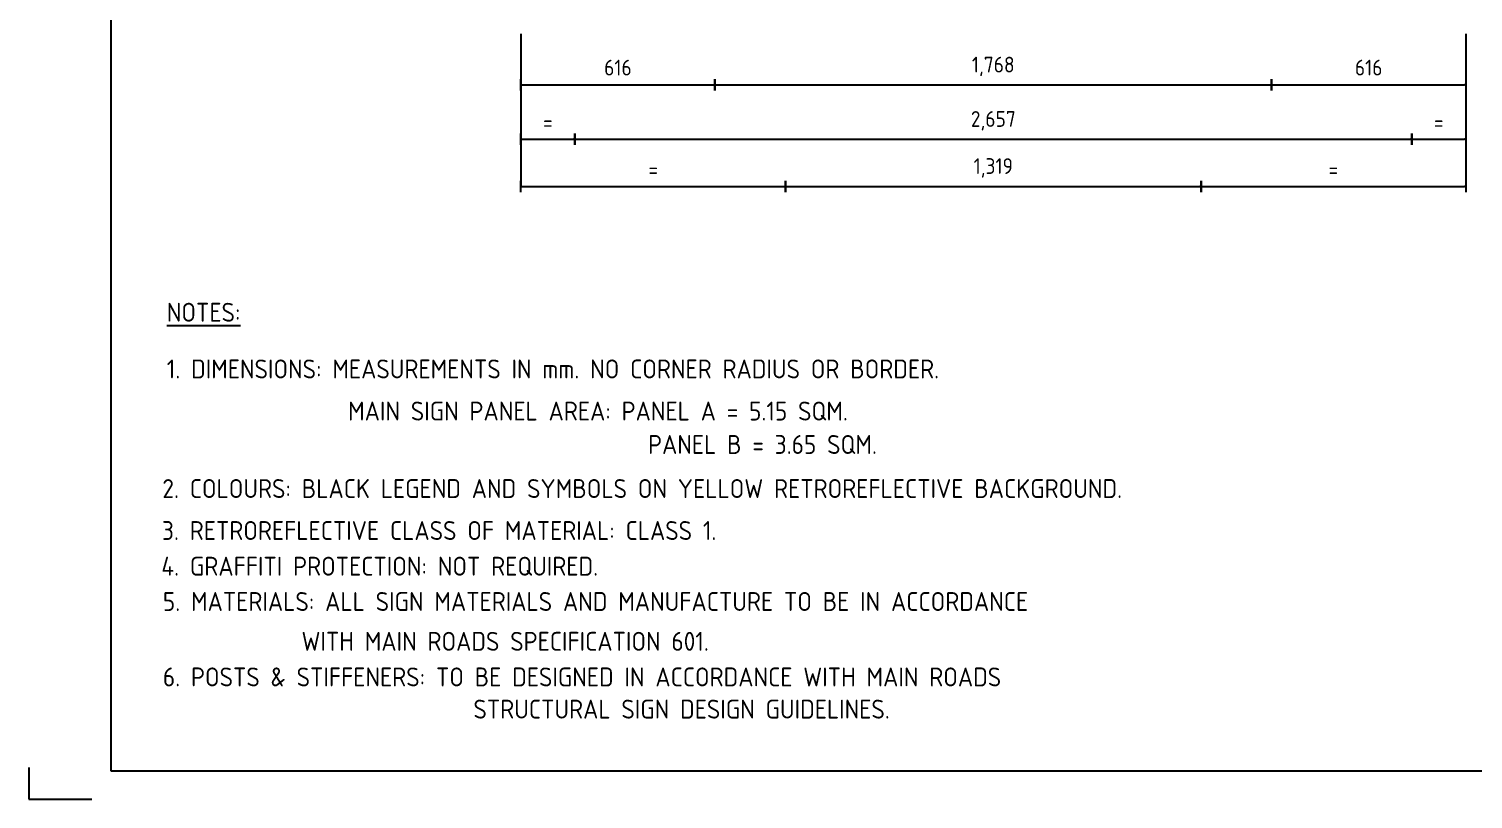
# Model space of a CAD drawing. Extents: x -30 to 420, y 0 to 297.
# Drawn here: x 0 to 229.3, y 0 to 122.3 of the extents above; entities that cross this region are included whole.
import ezdxf
from ezdxf.enums import TextEntityAlignment as Align

# ---------------------------------------------------------------- set-up
doc = ezdxf.new("R2010")
doc.units = 0
doc.header["$LTSCALE"] = 12
doc.header["$MEASUREMENT"] = 0
doc.layers.get('0').update_dxf_attribs({"linetype": 'CONTINUOUS'})
doc.layers.get('Defpoints').update_dxf_attribs({"linetype": 'CONTINUOUS'})
for name, color, linetype in [('L25', 1, 'CONTINUOUS'), ('T25', 1, 'CONTINUOUS'), ('TBLK18', 4, 'CONTINUOUS'), ('TBLK25', 1, 'CONTINUOUS'), ('TBLK35', 3, 'CONTINUOUS'), ('TBLK50', 7, 'CONTINUOUS')]:
    doc.layers.add(name, color=color, linetype=linetype)
doc.styles.add('ISO', font='iso')
doc.dimstyles.new('SIGNSDIM-20', dxfattribs={"dimtxt": 2.5, "dimasz": 0.2, "dimexe": 1.5, "dimexo": 2, "dimgap": 1.5, "dimtad": 1, "dimdec": 0, "dimlfac": 20, "dimrnd": 1, "dimdsep": 46, "dimlunit": 6, "dimtxsty": 'ISO', "dimblk": 'SGNDIM', "dimcen": 2.5, "dimse1": 1, "dimse2": 1, "dimadec": 0, "dimazin": 0, "dimtfac": 1, "dimtdec": 0, "dimtix": 1, "dimtmove": 0, "dimatfit": 3, "dimldrblk": 'SGNDIM', "dimfxl": 1, "dimtolj": 1, "dimtzin": 0, "dimarcsym": 0})

# ---------------------------------------------------------------- blocks, each defined once
blk = doc.blocks.new('A3BBLK')
at = {"layer": 'TBLK25'}
for p, q in [((0, 5), (0, 0)), ((0, 0), (10, 0))]:
    blk.add_line(p, q, dxfattribs=at)
at = {"layer": 'TBLK50'}
for p, q in [((13, 292.5), (13, 4.5)), ((13, 4.5), (415.5, 4.5))]:
    blk.add_line(p, q, dxfattribs=at)
blk = doc.blocks.new('a3_in_vtblk_trial')
blk.add_blockref('A3BBLK', (0, 0))
at = {"layer": 'TBLK18', "style": 'ISO'}
blk.add_attdef('MR_DIRECTORATE', text='', height=1.5, dxfattribs=at).set_placement((381.5, 67.12), align=Align.CENTER)
for tag, p in [('STREET_NAME', (355.51, 61.1)), ('SUBURB_POSTCODE', (388.49, 61.1)), ('TELEPHONE_NO.', (368.31, 58.84)), ('FAX_NO.', (393.56, 58.84))]:
    blk.add_attdef(tag, p, '', height=1.5, dxfattribs=at)
at = {"layer": 'TBLK25', "style": 'ISO'}
for tag, height, p in [('MR_BRANCH', 2, (381.5, 64.2)), ('ROAD_SECTION', 1.75, (384.5, 29.16)), ('SLK', 1.75, (384.5, 26.11)), ('CHAINAGE', 1.75, (384.5, 19.21)), ('DRG_TYPE_03', 1.75, (360.51, 11.5)), ('DRG_TYPE_02', 1.75, (360.51, 8.36)), ('DRG_TYPE_01', 1.75, (360.3, 5.42))]:
    blk.add_attdef(tag, text='', height=height, dxfattribs=at).set_placement(p, align=Align.CENTER)
for tag, p, height in [('FILE_NUMBER', (371.77, 53.24), 2.5), ('DESIGNED_/_DRAWN', (371.77, 48.49), 2), ('DATE', (405.68, 48.49), 2), ('VERIFIED', (371.77, 43.49), 2), ('DATE', (405.68, 43.4), 2), ('APPROVED', (371.77, 38.49), 2), ('DATE', (405.68, 38.39), 2), ('LOCAL_AUTHORITY', (370.48, 16.73), 1.25)]:
    blk.add_attdef(tag, p, '', height=height, dxfattribs=at)
at = {"layer": 'TBLK35', "style": 'ISO', "width": 0.9}
for tag, p in [('ROAD_PROJECT&NUMBER', (384.5, 32.23)), ('DRAWING_DESCRIPTION', (384.5, 22.29))]:
    blk.add_attdef(tag, text='', height=2.5, dxfattribs=at).set_placement(p, align=Align.CENTER)
at = {"layer": 'TBLK50', "style": 'ISO'}
blk.add_attdef('DRG_NUMBER', (370.5, 6.02), '', height=5, dxfattribs=at)
blk = doc.blocks.new('SGNDIM')
for p, q in [((0, 0), (-1, 0)), ((0, 4.5), (0, -4.5))]:
    blk.add_line(p, q)
blk = doc.blocks.new('*D59')
at = {"layer": 'Defpoints', "color": 0}
for p in [(108.92, 113.38), (78.11, 108.47), (108.92, 108.47)]:
    blk.add_point(p, dxfattribs=at)
at = {"layer": 'L25', "color": 0, "lineweight": -2}
blk.add_line((78.31, 113.38), (108.72, 113.38), dxfattribs=at)
at = {"layer": 'L25', "color": 0, "lineweight": -2, "xscale": 0.2, "yscale": 0.2, "zscale": 0.2, "rotation": 180}
blk.add_blockref('SGNDIM', (78.11, 113.38), dxfattribs=at)
at = {"layer": 'L25', "color": 0, "lineweight": -2, "xscale": 0.2, "yscale": 0.2, "zscale": 0.2}
blk.add_blockref('SGNDIM', (108.92, 113.38), dxfattribs=at)
at = {"layer": 'L25', "color": 0, "insert": (93.52, 116.13), "char_height": 2.5, "attachment_point": 5, "style": 'ISO'}
blk.add_mtext('\\A1;616', dxfattribs=at)
blk = doc.blocks.new('*D60')
at = {"layer": 'Defpoints', "color": 0}
for p in [(197.3, 113.38), (108.92, 108.47), (197.3, 108.47)]:
    blk.add_point(p, dxfattribs=at)
at = {"layer": 'L25', "color": 0, "lineweight": -2}
blk.add_line((109.12, 113.38), (197.1, 113.38), dxfattribs=at)
at = {"layer": 'L25', "color": 0, "lineweight": -2, "xscale": 0.2, "yscale": 0.2, "zscale": 0.2, "rotation": 180}
blk.add_blockref('SGNDIM', (108.92, 113.38), dxfattribs=at)
at = {"layer": 'L25', "color": 0, "lineweight": -2, "xscale": 0.2, "yscale": 0.2, "zscale": 0.2}
blk.add_blockref('SGNDIM', (197.3, 113.38), dxfattribs=at)
at = {"layer": 'L25', "color": 0, "insert": (153.11, 116.31), "char_height": 2.5, "attachment_point": 5, "style": 'ISO'}
blk.add_mtext('\\A1;1,768', dxfattribs=at)
blk = doc.blocks.new('*D61')
at = {"layer": 'Defpoints', "color": 0}
for p in [(197.3, 113.38), (228.11, 113.38), (228.11, 113.38)]:
    blk.add_point(p, dxfattribs=at)
at = {"layer": 'L25', "color": 0, "lineweight": -2}
blk.add_line((197.5, 113.38), (227.91, 113.38), dxfattribs=at)
at = {"layer": 'L25', "color": 0, "lineweight": -2, "xscale": 0.2, "yscale": 0.2, "zscale": 0.2, "rotation": 180}
blk.add_blockref('SGNDIM', (197.3, 113.38), dxfattribs=at)
at = {"layer": 'L25', "color": 0, "lineweight": -2, "xscale": 0.2, "yscale": 0.2, "zscale": 0.2}
blk.add_blockref('SGNDIM', (228.11, 113.38), dxfattribs=at)
at = {"layer": 'L25', "color": 0, "insert": (212.71, 116.13), "char_height": 2.5, "attachment_point": 5, "style": 'ISO'}
blk.add_mtext('\\A1;616', dxfattribs=at)
blk = doc.blocks.new('*D62')
at = {"layer": 'Defpoints', "color": 0}
for p in [(86.68, 104.75), (78.11, 101.41), (86.68, 101.41)]:
    blk.add_point(p, dxfattribs=at)
at = {"layer": 'L25', "color": 0, "lineweight": -2}
blk.add_line((78.31, 104.75), (86.48, 104.75), dxfattribs=at)
at = {"layer": 'L25', "color": 0, "lineweight": -2, "xscale": 0.2, "yscale": 0.2, "zscale": 0.2, "rotation": 180}
blk.add_blockref('SGNDIM', (78.11, 104.75), dxfattribs=at)
at = {"layer": 'L25', "color": 0, "lineweight": -2, "xscale": 0.2, "yscale": 0.2, "zscale": 0.2}
blk.add_blockref('SGNDIM', (86.68, 104.75), dxfattribs=at)
at = {"layer": 'L25', "color": 0, "insert": (82.39, 107.5), "char_height": 2.5, "attachment_point": 5, "style": 'ISO'}
blk.add_mtext('\\A1;{\\Fiso;=}', dxfattribs=at)
blk = doc.blocks.new('*D63')
at = {"layer": 'Defpoints', "color": 0}
for p in [(219.55, 104.75), (86.68, 101.41), (219.55, 101.41)]:
    blk.add_point(p, dxfattribs=at)
at = {"layer": 'L25', "color": 0, "lineweight": -2}
blk.add_line((86.88, 104.75), (219.35, 104.75), dxfattribs=at)
at = {"layer": 'L25', "color": 0, "lineweight": -2, "xscale": 0.2, "yscale": 0.2, "zscale": 0.2, "rotation": 180}
blk.add_blockref('SGNDIM', (86.68, 104.75), dxfattribs=at)
at = {"layer": 'L25', "color": 0, "lineweight": -2, "xscale": 0.2, "yscale": 0.2, "zscale": 0.2}
blk.add_blockref('SGNDIM', (219.55, 104.75), dxfattribs=at)
at = {"layer": 'L25', "color": 0, "insert": (153.11, 107.68), "char_height": 2.5, "attachment_point": 5, "style": 'ISO'}
blk.add_mtext('\\A1;2,657', dxfattribs=at)
blk = doc.blocks.new('*D64')
at = {"layer": 'Defpoints', "color": 0}
for p in [(228.11, 104.75), (228.11, 104.75), (219.55, 101.41)]:
    blk.add_point(p, dxfattribs=at)
at = {"layer": 'L25', "color": 0, "lineweight": -2}
blk.add_line((219.75, 104.75), (227.91, 104.75), dxfattribs=at)
at = {"layer": 'L25', "color": 0, "lineweight": -2, "xscale": 0.2, "yscale": 0.2, "zscale": 0.2, "rotation": 180}
blk.add_blockref('SGNDIM', (219.55, 104.75), dxfattribs=at)
at = {"layer": 'L25', "color": 0, "lineweight": -2, "xscale": 0.2, "yscale": 0.2, "zscale": 0.2}
blk.add_blockref('SGNDIM', (228.11, 104.75), dxfattribs=at)
at = {"layer": 'L25', "color": 0, "insert": (223.83, 107.5), "char_height": 2.5, "attachment_point": 5, "style": 'ISO'}
blk.add_mtext('\\A1;{\\Fiso;=}', dxfattribs=at)
blk = doc.blocks.new('*D65')
at = {"layer": 'Defpoints', "color": 0}
for p in [(78.11, 100.14), (120.14, 100.14), (120.14, 97.26)]:
    blk.add_point(p, dxfattribs=at)
at = {"layer": 'L25', "color": 0, "lineweight": -2}
blk.add_line((78.31, 97.26), (119.94, 97.26), dxfattribs=at)
at = {"layer": 'L25', "color": 0, "lineweight": -2, "xscale": 0.2, "yscale": 0.2, "zscale": 0.2, "rotation": 180}
blk.add_blockref('SGNDIM', (78.11, 97.26), dxfattribs=at)
at = {"layer": 'L25', "color": 0, "lineweight": -2, "xscale": 0.2, "yscale": 0.2, "zscale": 0.2}
blk.add_blockref('SGNDIM', (120.14, 97.26), dxfattribs=at)
at = {"layer": 'L25', "color": 0, "insert": (99.12, 100.01), "char_height": 2.5, "attachment_point": 5, "style": 'ISO'}
blk.add_mtext('\\A1;{\\Fiso;=}', dxfattribs=at)
blk = doc.blocks.new('*D66')
at = {"layer": 'Defpoints', "color": 0}
for p in [(120.14, 100.14), (186.09, 100.14), (186.09, 97.26)]:
    blk.add_point(p, dxfattribs=at)
at = {"layer": 'L25', "color": 0, "lineweight": -2}
blk.add_line((120.34, 97.26), (185.89, 97.26), dxfattribs=at)
at = {"layer": 'L25', "color": 0, "lineweight": -2, "xscale": 0.2, "yscale": 0.2, "zscale": 0.2, "rotation": 180}
blk.add_blockref('SGNDIM', (120.14, 97.26), dxfattribs=at)
at = {"layer": 'L25', "color": 0, "lineweight": -2, "xscale": 0.2, "yscale": 0.2, "zscale": 0.2}
blk.add_blockref('SGNDIM', (186.09, 97.26), dxfattribs=at)
at = {"layer": 'L25', "color": 0, "insert": (153.11, 100.2), "char_height": 2.5, "attachment_point": 5, "style": 'ISO'}
blk.add_mtext('\\A1;1,319', dxfattribs=at)
blk = doc.blocks.new('*D67')
at = {"layer": 'Defpoints', "color": 0}
for p in [(186.09, 100.14), (228.11, 97.26), (228.11, 97.26)]:
    blk.add_point(p, dxfattribs=at)
at = {"layer": 'L25', "color": 0, "lineweight": -2}
blk.add_line((186.29, 97.26), (227.91, 97.26), dxfattribs=at)
at = {"layer": 'L25', "color": 0, "lineweight": -2, "xscale": 0.2, "yscale": 0.2, "zscale": 0.2, "rotation": 180}
blk.add_blockref('SGNDIM', (186.09, 97.26), dxfattribs=at)
at = {"layer": 'L25', "color": 0, "lineweight": -2, "xscale": 0.2, "yscale": 0.2, "zscale": 0.2}
blk.add_blockref('SGNDIM', (228.11, 97.26), dxfattribs=at)
at = {"layer": 'L25', "color": 0, "insert": (207.1, 100.01), "char_height": 2.5, "attachment_point": 5, "style": 'ISO'}
blk.add_mtext('\\A1;{\\Fiso;=}', dxfattribs=at)

msp = doc.modelspace()

# ---------------------------------------------------------------- linework, layer by layer
at = {"layer": 'L25'}
for p, q in [((78.112, 121.472), (78.112, 106.972)), ((78.112, 121.472), (78.112, 98.972)), ((78.112, 121.472), (78.112, 97.261)), ((228.112, 121.472), (228.112, 106.972)), ((228.112, 121.472), (228.112, 98.972)), ((228.112, 121.472), (228.112, 97.261))]:
    msp.add_line(p, q, dxfattribs=at)

# ---------------------------------------------------------------- block references
msp.add_blockref('a3_in_vtblk_trial', (0, 0), dxfattribs=at)

# ---------------------------------------------------------------- texts
at = {"layer": 'T25', "color": 3, "style": 'ISO'}
for s, p in [('%%UNOTES:', (21.896, 75.786)), ('1. DIMENSIONS: MEASUREMENTS IN mm. NO CORNER RADIUS OR BORDER.', (21.896, 66.786)), ('MAIN SIGN PANEL AREA: PANEL A = 5.15 SQM.', (50.679, 60.1)), ('PANEL B = 3.65 SQM.', (98.301, 54.795)), ('2. COLOURS: BLACK LEGEND AND SYMBOLS ON YELLOW RETROREFLECTIVE BACKGROUND.', (21.193, 47.8)), ('3. RETROREFLECTIVE CLASS OF MATERIAL: CLASS 1.', (21.132, 41.137)), ('4. GRAFFITI PROTECTION: NOT REQUIRED.', (21.03, 35.474)), ('5. MATERIALS: ALL SIGN MATERIALS AND MANUFACTURE TO BE IN ACCORDANCE ', (21.272, 29.87)), ('               WITH MAIN ROADS SPECIFICATION 601.', (17.554, 23.547)), ('6. POSTS & STIFFENERS: TO BE DESIGNED IN ACCORDANCE WITH MAIN ROADS', (21.272, 17.894)), ('STRUCTURAL SIGN DESIGN GUIDELINES.', (70.578, 12.784))]:
    msp.add_text(s, height=3, dxfattribs=at).set_placement(p)

# ---------------------------------------------------------------- dimensions: what is measured, and where the dimension line sits
at = {"layer": 'L25'}
dim = msp.add_linear_dim(base=(108.923, 113.376), p1=(78.112, 108.472), p2=(108.923, 108.472), dimstyle='SIGNSDIM-20', dxfattribs=at)
dim.commit()
dim.dimension.update_dxf_attribs({"geometry": '*D59', "text_midpoint": (93.518, 116.126)})
for base, p1, p2, picture, middle in [((197.301, 113.376), (108.923, 108.472), (197.301, 108.472), '*D60', (153.112, 116.313)), ((228.112, 113.376), (197.301, 113.376), (228.112, 113.376), '*D61', (212.707, 116.126)), ((219.547, 104.746), (86.678, 101.408), (219.547, 101.408), '*D63', (153.112, 107.683)), ((186.088, 97.261), (120.136, 100.144), (186.088, 100.144), '*D66', (153.112, 100.199))]:
    dim = msp.add_linear_dim(base=base, p1=p1, p2=p2, dimstyle='SIGNSDIM-20', override={"dimtmove": 1}, dxfattribs=at)
    dim.commit()
    dim.dimension.update_dxf_attribs({"geometry": picture, "text_midpoint": middle})
for base, p1, p2, picture, middle in [((86.678, 104.746), (78.112, 101.408), (86.678, 101.408), '*D62', (82.395, 107.496)), ((120.136, 97.261), (78.112, 100.144), (120.136, 100.144), '*D65', (99.124, 100.011))]:
    dim = msp.add_linear_dim(base=base, p1=p1, p2=p2, text='{\\Fiso;=}', dimstyle='SIGNSDIM-20', dxfattribs=at)
    dim.commit()
    dim.dimension.update_dxf_attribs({"geometry": picture, "text_midpoint": middle})
for base, p1, p2, picture, middle in [((228.112, 104.746), (219.547, 101.408), (228.112, 104.746), '*D64', (223.829, 107.496)), ((228.112, 97.261), (186.088, 100.144), (228.112, 97.261), '*D67', (207.1, 100.011))]:
    dim = msp.add_linear_dim(base=base, p1=p1, p2=p2, text='{\\Fiso;=}', dimstyle='SIGNSDIM-20', override={"dimtmove": 1}, dxfattribs=at)
    dim.commit()
    dim.dimension.update_dxf_attribs({"geometry": picture, "text_midpoint": middle})

doc.saveas('drawing.dxf')
